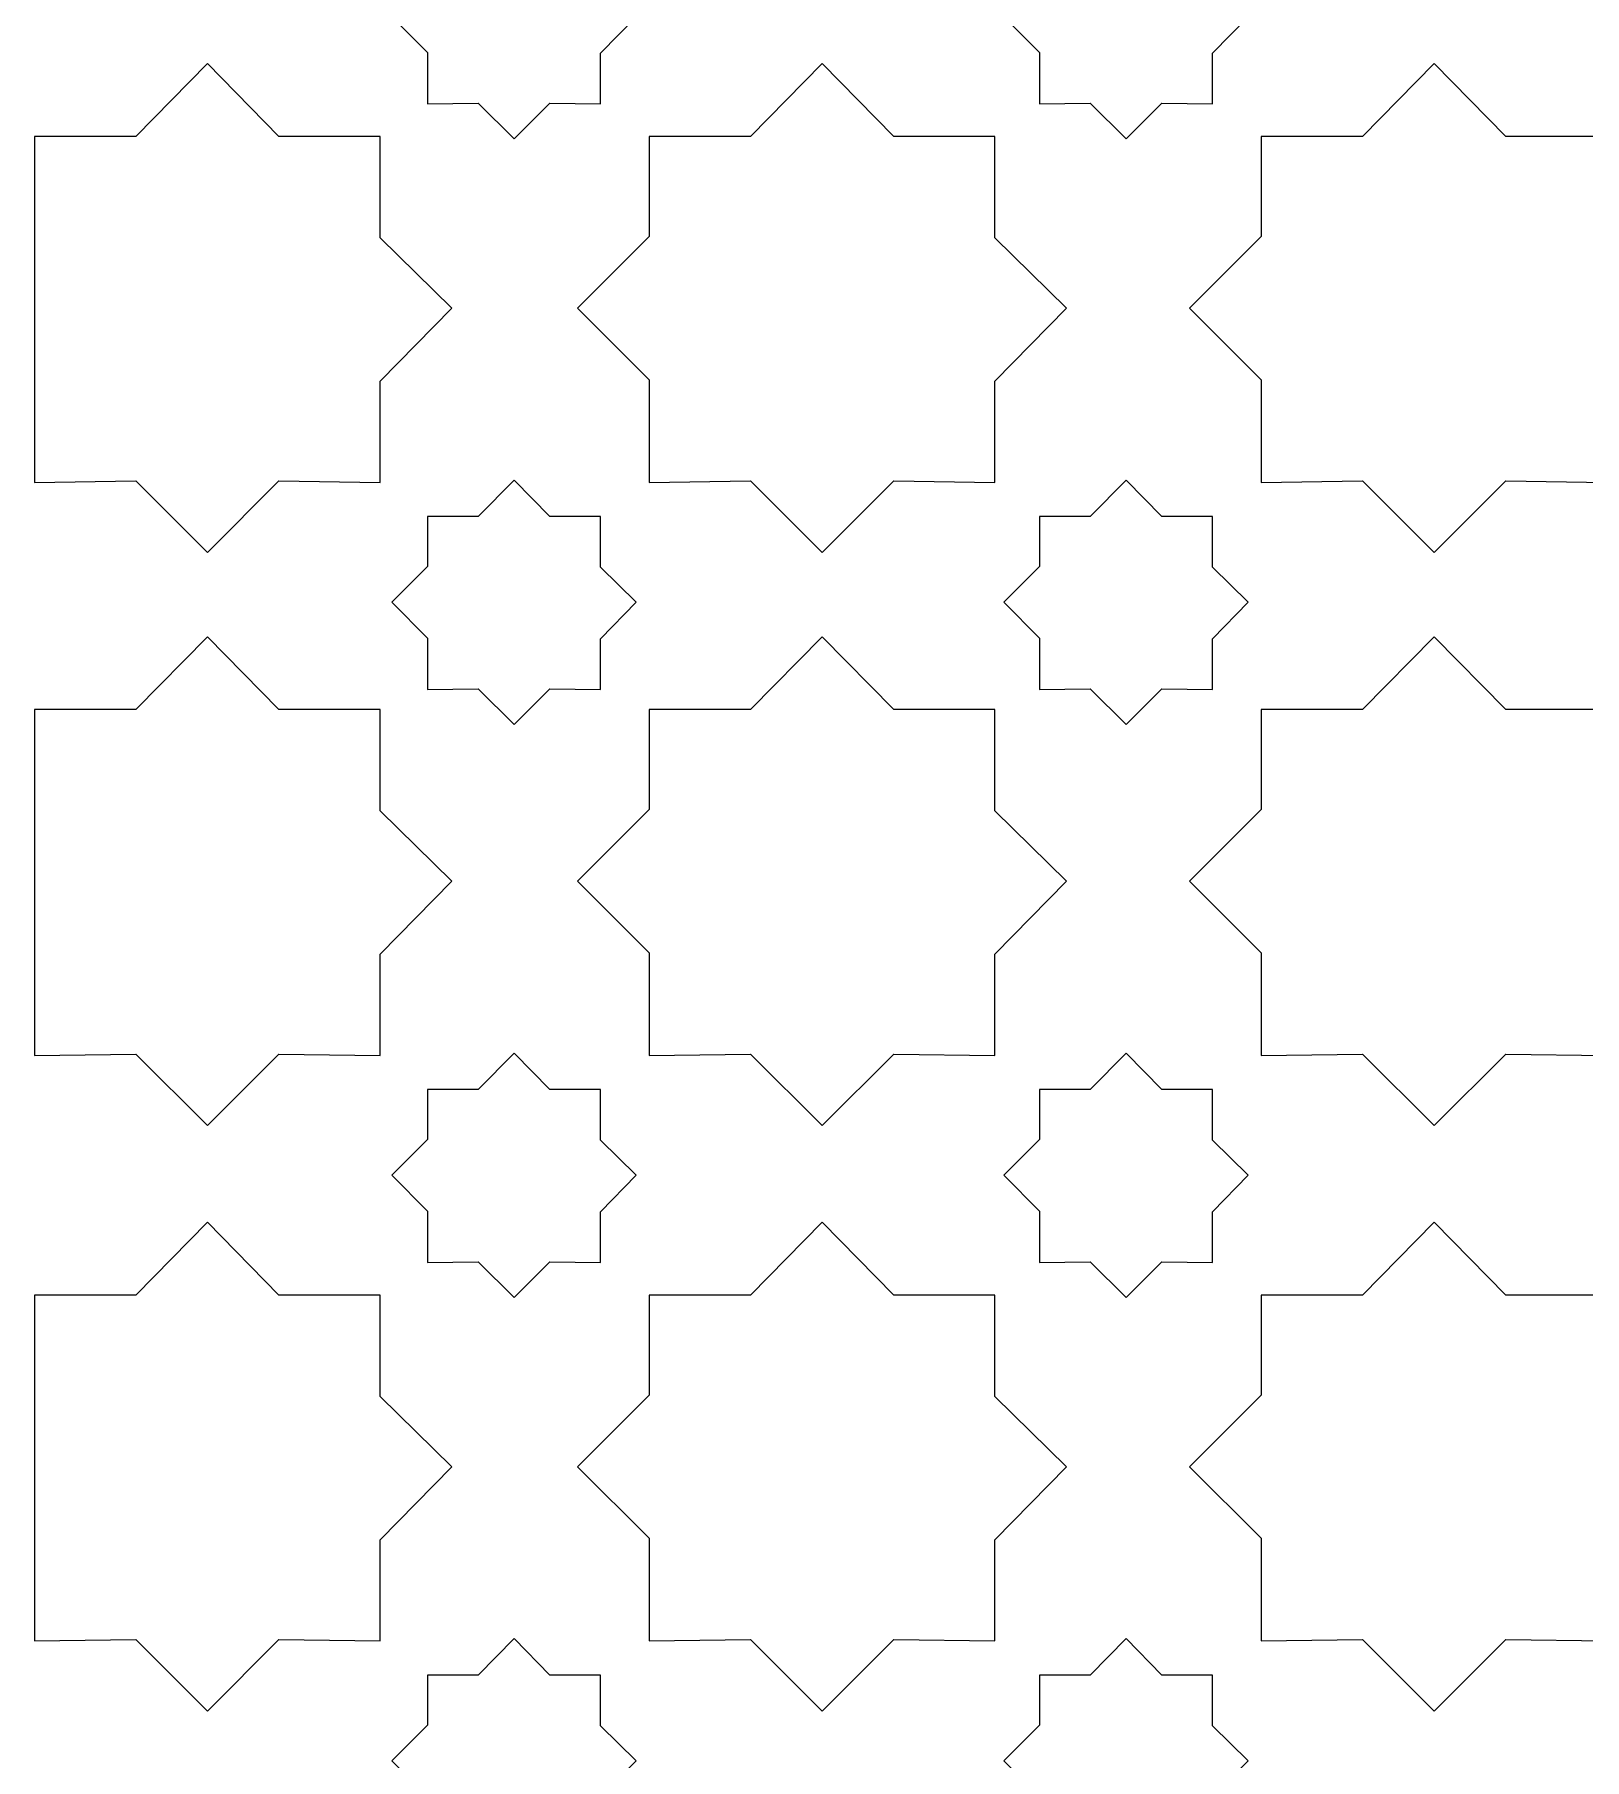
# Model space of a CAD drawing. Header units: centimetres. Extents: x -82 to 82, y -124 to 124.
# Drawn here: x -82.41 to -51.03, y 0.14 to 35.06 of the extents above; entities that cross this region are included whole.
import ezdxf

# ---------------------------------------------------------------- set-up
doc = ezdxf.new("R2010")
doc.units = ezdxf.units.CM
doc.header["$MEASUREMENT"] = 0
doc.layers.add('layer 1', color=7, linetype='Continuous')

msp = doc.modelspace()

# ---------------------------------------------------------------- linework, layer by layer
at = {"layer": 'layer 1', "color": 175}
for points, knots in [([(-74.45316, 36.15006), (-74.45316, 36.15006), (-74.45316, 37.16157), (-74.45316, 37.16157), (-74.45316, 37.16157), (-74.45316, 37.16157), (-73.42795, 37.16157), (-73.42795, 37.16157), (-73.42795, 37.16157), (-73.42795, 37.16157), (-72.70307, 37.90016), (-72.70307, 37.90016), (-72.70307, 37.90016), (-72.70307, 37.90016), (-71.97817, 37.16157), (-71.97817, 37.16157), (-71.97817, 37.16157), (-71.97817, 37.16157), (-70.95298, 37.16157), (-70.95298, 37.16157), (-70.95298, 37.16157), (-70.95298, 37.16157), (-70.95298, 36.13638), (-70.95298, 36.13638), (-70.95298, 36.13638), (-70.95298, 36.13638), (-70.22806, 35.42516), (-70.22806, 35.42516), (-70.22806, 35.42516), (-70.22806, 35.42516), (-70.95298, 34.68655), (-70.95298, 34.68655), (-70.95298, 34.68655), (-70.95298, 34.68655), (-70.95298, 33.66139), (-70.95298, 33.66139), (-70.95298, 33.66139), (-70.95298, 33.66139), (-71.97812, 33.67508), (-71.97812, 33.67508), (-71.97812, 33.67508), (-71.97812, 33.67508), (-72.70307, 32.95016), (-72.70307, 32.95016), (-72.70307, 32.95016), (-72.70307, 32.95016), (-73.42799, 33.67509), (-73.42799, 33.67509), (-73.42799, 33.67509), (-73.42799, 33.67509), (-74.45316, 33.66139), (-74.45316, 33.66139), (-74.45316, 33.66139), (-74.45316, 33.66139), (-74.45316, 34.70026), (-74.45316, 34.70026), (-74.45316, 34.70026), (-74.45316, 34.70026), (-75.17806, 35.42516), (-75.17806, 35.42516), (-75.17806, 35.42516), (-75.17806, 35.42516), (-74.45316, 36.15006), (-74.45316, 36.15006)], [0, 0, 0, 0, 0.05882353, 0.05882353, 0.05882353, 0.05882353, 0.11764706, 0.11764706, 0.11764706, 0.11764706, 0.17647059, 0.17647059, 0.17647059, 0.17647059, 0.23529412, 0.23529412, 0.23529412, 0.23529412, 0.29411765, 0.29411765, 0.29411765, 0.29411765, 0.35294118, 0.35294118, 0.35294118, 0.35294118, 0.41176471, 0.41176471, 0.41176471, 0.41176471, 0.47058824, 0.47058824, 0.47058824, 0.47058824, 0.52941176, 0.52941176, 0.52941176, 0.52941176, 0.58823529, 0.58823529, 0.58823529, 0.58823529, 0.64705882, 0.64705882, 0.64705882, 0.64705882, 0.70588235, 0.70588235, 0.70588235, 0.70588235, 0.76470588, 0.76470588, 0.76470588, 0.76470588, 0.82352941, 0.82352941, 0.82352941, 0.82352941, 0.88235294, 0.88235294, 0.88235294, 0.88235294, 1, 1, 1, 1]), ([(-62.06116, 36.15006), (-62.06116, 36.15006), (-62.06116, 37.16157), (-62.06116, 37.16157), (-62.06116, 37.16157), (-62.06116, 37.16157), (-61.03595, 37.16157), (-61.03595, 37.16157), (-61.03595, 37.16157), (-61.03595, 37.16157), (-60.31107, 37.90016), (-60.31107, 37.90016), (-60.31107, 37.90016), (-60.31107, 37.90016), (-59.58617, 37.16157), (-59.58617, 37.16157), (-59.58617, 37.16157), (-59.58617, 37.16157), (-58.56098, 37.16157), (-58.56098, 37.16157), (-58.56098, 37.16157), (-58.56098, 37.16157), (-58.56098, 36.13638), (-58.56098, 36.13638), (-58.56098, 36.13638), (-58.56098, 36.13638), (-57.83606, 35.42516), (-57.83606, 35.42516), (-57.83606, 35.42516), (-57.83606, 35.42516), (-58.56098, 34.68655), (-58.56098, 34.68655), (-58.56098, 34.68655), (-58.56098, 34.68655), (-58.56098, 33.66139), (-58.56098, 33.66139), (-58.56098, 33.66139), (-58.56098, 33.66139), (-59.58612, 33.67508), (-59.58612, 33.67508), (-59.58612, 33.67508), (-59.58612, 33.67508), (-60.31107, 32.95016), (-60.31107, 32.95016), (-60.31107, 32.95016), (-60.31107, 32.95016), (-61.03599, 33.67509), (-61.03599, 33.67509), (-61.03599, 33.67509), (-61.03599, 33.67509), (-62.06116, 33.66139), (-62.06116, 33.66139), (-62.06116, 33.66139), (-62.06116, 33.66139), (-62.06116, 34.70026), (-62.06116, 34.70026), (-62.06116, 34.70026), (-62.06116, 34.70026), (-62.78606, 35.42516), (-62.78606, 35.42516), (-62.78606, 35.42516), (-62.78606, 35.42516), (-62.06116, 36.15006), (-62.06116, 36.15006)], [0, 0, 0, 0, 0.05882353, 0.05882353, 0.05882353, 0.05882353, 0.11764706, 0.11764706, 0.11764706, 0.11764706, 0.17647059, 0.17647059, 0.17647059, 0.17647059, 0.23529412, 0.23529412, 0.23529412, 0.23529412, 0.29411765, 0.29411765, 0.29411765, 0.29411765, 0.35294118, 0.35294118, 0.35294118, 0.35294118, 0.41176471, 0.41176471, 0.41176471, 0.41176471, 0.47058824, 0.47058824, 0.47058824, 0.47058824, 0.52941176, 0.52941176, 0.52941176, 0.52941176, 0.58823529, 0.58823529, 0.58823529, 0.58823529, 0.64705882, 0.64705882, 0.64705882, 0.64705882, 0.70588235, 0.70588235, 0.70588235, 0.70588235, 0.76470588, 0.76470588, 0.76470588, 0.76470588, 0.82352941, 0.82352941, 0.82352941, 0.82352941, 0.88235294, 0.88235294, 0.88235294, 0.88235294, 1, 1, 1, 1]), ([(-82.41179, 32.99711), (-82.41179, 32.99711), (-80.36148, 32.99711), (-80.36148, 32.99711), (-80.36148, 32.99711), (-80.36148, 32.99711), (-78.91178, 34.47421), (-78.91178, 34.47421), (-78.91178, 34.47421), (-78.91178, 34.47421), (-77.46207, 32.99711), (-77.46207, 32.99711), (-77.46207, 32.99711), (-77.46207, 32.99711), (-75.41179, 32.99711), (-75.41179, 32.99711), (-75.41179, 32.99711), (-75.41179, 32.99711), (-75.41179, 30.94683), (-75.41179, 30.94683), (-75.41179, 30.94683), (-75.41179, 30.94683), (-73.96203, 29.52446), (-73.96203, 29.52446), (-73.96203, 29.52446), (-73.96203, 29.52446), (-75.41179, 28.04732), (-75.41179, 28.04732), (-75.41179, 28.04732), (-75.41179, 28.04732), (-75.41179, 25.99711), (-75.41179, 25.99711), (-75.41179, 25.99711), (-75.41179, 25.99711), (-77.46196, 26.02449), (-77.46196, 26.02449), (-77.46196, 26.02449), (-77.46196, 26.02449), (-78.91178, 24.57472), (-78.91178, 24.57472), (-78.91178, 24.57472), (-78.91178, 24.57472), (-80.36156, 26.0245), (-80.36156, 26.0245), (-80.36156, 26.0245), (-80.36156, 26.0245), (-82.41179, 25.99711), (-82.41179, 25.99711), (-82.41179, 25.99711), (-82.41179, 28.33044), (-82.41178, 30.66378), (-82.41179, 32.99711)], [0, 0, 0, 0, 0.07142857, 0.07142857, 0.07142857, 0.07142857, 0.14285714, 0.14285714, 0.14285714, 0.14285714, 0.21428571, 0.21428571, 0.21428571, 0.21428571, 0.28571429, 0.28571429, 0.28571429, 0.28571429, 0.35714286, 0.35714286, 0.35714286, 0.35714286, 0.42857143, 0.42857143, 0.42857143, 0.42857143, 0.5, 0.5, 0.5, 0.5, 0.57142857, 0.57142857, 0.57142857, 0.57142857, 0.64285714, 0.64285714, 0.64285714, 0.64285714, 0.71428571, 0.71428571, 0.71428571, 0.71428571, 0.78571429, 0.78571429, 0.78571429, 0.78571429, 0.85714286, 0.85714286, 0.85714286, 0.85714286, 1, 1, 1, 1]), ([(-69.96578, 30.97419), (-69.96578, 30.97419), (-69.96579, 32.99711), (-69.96579, 32.99711), (-69.96579, 32.99711), (-69.96579, 32.99711), (-67.91548, 32.99711), (-67.91548, 32.99711), (-67.91548, 32.99711), (-67.91548, 32.99711), (-66.46578, 34.47421), (-66.46578, 34.47421), (-66.46578, 34.47421), (-66.46578, 34.47421), (-65.01607, 32.99711), (-65.01607, 32.99711), (-65.01607, 32.99711), (-65.01607, 32.99711), (-62.96579, 32.99711), (-62.96579, 32.99711), (-62.96579, 32.99711), (-62.96579, 32.99711), (-62.96579, 30.94683), (-62.96579, 30.94683), (-62.96579, 30.94683), (-62.96579, 30.94683), (-61.51603, 29.52446), (-61.51603, 29.52446), (-61.51603, 29.52446), (-61.51603, 29.52446), (-62.96579, 28.04732), (-62.96579, 28.04732), (-62.96579, 28.04732), (-62.96579, 28.04732), (-62.96579, 25.99711), (-62.96579, 25.99711), (-62.96579, 25.99711), (-62.96579, 25.99711), (-65.01596, 26.02449), (-65.01596, 26.02449), (-65.01596, 26.02449), (-65.01596, 26.02449), (-66.46578, 24.57472), (-66.46578, 24.57472), (-66.46578, 24.57472), (-66.46578, 24.57472), (-67.91556, 26.0245), (-67.91556, 26.0245), (-67.91556, 26.0245), (-67.91556, 26.0245), (-69.96579, 25.99711), (-69.96579, 25.99711), (-69.96579, 25.99711), (-69.96579, 25.99711), (-69.96579, 28.07473), (-69.96579, 28.07473), (-69.96579, 28.07473), (-69.96579, 28.07473), (-71.41552, 29.52446), (-71.41552, 29.52446), (-71.41552, 29.52446), (-71.41552, 29.52446), (-69.96578, 30.97419), (-69.96578, 30.97419)], [0, 0, 0, 0, 0.05882353, 0.05882353, 0.05882353, 0.05882353, 0.11764706, 0.11764706, 0.11764706, 0.11764706, 0.17647059, 0.17647059, 0.17647059, 0.17647059, 0.23529412, 0.23529412, 0.23529412, 0.23529412, 0.29411765, 0.29411765, 0.29411765, 0.29411765, 0.35294118, 0.35294118, 0.35294118, 0.35294118, 0.41176471, 0.41176471, 0.41176471, 0.41176471, 0.47058824, 0.47058824, 0.47058824, 0.47058824, 0.52941176, 0.52941176, 0.52941176, 0.52941176, 0.58823529, 0.58823529, 0.58823529, 0.58823529, 0.64705882, 0.64705882, 0.64705882, 0.64705882, 0.70588235, 0.70588235, 0.70588235, 0.70588235, 0.76470588, 0.76470588, 0.76470588, 0.76470588, 0.82352941, 0.82352941, 0.82352941, 0.82352941, 0.88235294, 0.88235294, 0.88235294, 0.88235294, 1, 1, 1, 1]), ([(-57.57378, 30.97419), (-57.57378, 30.97419), (-57.57379, 32.99711), (-57.57379, 32.99711), (-57.57379, 32.99711), (-57.57379, 32.99711), (-55.52348, 32.99711), (-55.52348, 32.99711), (-55.52348, 32.99711), (-55.52348, 32.99711), (-54.07378, 34.47421), (-54.07378, 34.47421), (-54.07378, 34.47421), (-54.07378, 34.47421), (-52.62407, 32.99711), (-52.62407, 32.99711), (-52.62407, 32.99711), (-52.62407, 32.99711), (-50.57379, 32.99711), (-50.57379, 32.99711), (-50.57379, 32.99711), (-50.57379, 32.99711), (-50.57379, 30.94683), (-50.57379, 30.94683), (-50.57379, 30.94683), (-50.57379, 30.94683), (-49.12403, 29.52446), (-49.12403, 29.52446), (-49.12403, 29.52446), (-49.12403, 29.52446), (-50.57379, 28.04732), (-50.57379, 28.04732), (-50.57379, 28.04732), (-50.57379, 28.04732), (-50.57379, 25.99711), (-50.57379, 25.99711), (-50.57379, 25.99711), (-50.57379, 25.99711), (-52.62396, 26.02449), (-52.62396, 26.02449), (-52.62396, 26.02449), (-52.62396, 26.02449), (-54.07378, 24.57472), (-54.07378, 24.57472), (-54.07378, 24.57472), (-54.07378, 24.57472), (-55.52356, 26.0245), (-55.52356, 26.0245), (-55.52356, 26.0245), (-55.52356, 26.0245), (-57.57379, 25.99711), (-57.57379, 25.99711), (-57.57379, 25.99711), (-57.57379, 25.99711), (-57.57379, 28.07473), (-57.57379, 28.07473), (-57.57379, 28.07473), (-57.57379, 28.07473), (-59.02352, 29.52446), (-59.02352, 29.52446), (-59.02352, 29.52446), (-59.02352, 29.52446), (-57.57378, 30.97419), (-57.57378, 30.97419)], [0, 0, 0, 0, 0.05882353, 0.05882353, 0.05882353, 0.05882353, 0.11764706, 0.11764706, 0.11764706, 0.11764706, 0.17647059, 0.17647059, 0.17647059, 0.17647059, 0.23529412, 0.23529412, 0.23529412, 0.23529412, 0.29411765, 0.29411765, 0.29411765, 0.29411765, 0.35294118, 0.35294118, 0.35294118, 0.35294118, 0.41176471, 0.41176471, 0.41176471, 0.41176471, 0.47058824, 0.47058824, 0.47058824, 0.47058824, 0.52941176, 0.52941176, 0.52941176, 0.52941176, 0.58823529, 0.58823529, 0.58823529, 0.58823529, 0.64705882, 0.64705882, 0.64705882, 0.64705882, 0.70588235, 0.70588235, 0.70588235, 0.70588235, 0.76470588, 0.76470588, 0.76470588, 0.76470588, 0.82352941, 0.82352941, 0.82352941, 0.82352941, 0.88235294, 0.88235294, 0.88235294, 0.88235294, 1, 1, 1, 1]), ([(-74.45316, 24.29436), (-74.45316, 24.29436), (-74.45316, 25.30587), (-74.45316, 25.30587), (-74.45316, 25.30587), (-74.45316, 25.30587), (-73.42795, 25.30587), (-73.42795, 25.30587), (-73.42795, 25.30587), (-73.42795, 25.30587), (-72.70307, 26.04446), (-72.70307, 26.04446), (-72.70307, 26.04446), (-72.70307, 26.04446), (-71.97817, 25.30587), (-71.97817, 25.30587), (-71.97817, 25.30587), (-71.97817, 25.30587), (-70.95298, 25.30587), (-70.95298, 25.30587), (-70.95298, 25.30587), (-70.95298, 25.30587), (-70.95298, 24.28068), (-70.95298, 24.28068), (-70.95298, 24.28068), (-70.95298, 24.28068), (-70.22806, 23.56946), (-70.22806, 23.56946), (-70.22806, 23.56946), (-70.22806, 23.56946), (-70.95298, 22.83085), (-70.95298, 22.83085), (-70.95298, 22.83085), (-70.95298, 22.83085), (-70.95298, 21.80569), (-70.95298, 21.80569), (-70.95298, 21.80569), (-70.95298, 21.80569), (-71.97812, 21.81938), (-71.97812, 21.81938), (-71.97812, 21.81938), (-71.97812, 21.81938), (-72.70307, 21.09446), (-72.70307, 21.09446), (-72.70307, 21.09446), (-72.70307, 21.09446), (-73.42799, 21.81939), (-73.42799, 21.81939), (-73.42799, 21.81939), (-73.42799, 21.81939), (-74.45316, 21.80569), (-74.45316, 21.80569), (-74.45316, 21.80569), (-74.45316, 21.80569), (-74.45316, 22.84456), (-74.45316, 22.84456), (-74.45316, 22.84456), (-74.45316, 22.84456), (-75.17806, 23.56946), (-75.17806, 23.56946), (-75.17806, 23.56946), (-75.17806, 23.56946), (-74.45316, 24.29436), (-74.45316, 24.29436)], [0, 0, 0, 0, 0.05882353, 0.05882353, 0.05882353, 0.05882353, 0.11764706, 0.11764706, 0.11764706, 0.11764706, 0.17647059, 0.17647059, 0.17647059, 0.17647059, 0.23529412, 0.23529412, 0.23529412, 0.23529412, 0.29411765, 0.29411765, 0.29411765, 0.29411765, 0.35294118, 0.35294118, 0.35294118, 0.35294118, 0.41176471, 0.41176471, 0.41176471, 0.41176471, 0.47058824, 0.47058824, 0.47058824, 0.47058824, 0.52941176, 0.52941176, 0.52941176, 0.52941176, 0.58823529, 0.58823529, 0.58823529, 0.58823529, 0.64705882, 0.64705882, 0.64705882, 0.64705882, 0.70588235, 0.70588235, 0.70588235, 0.70588235, 0.76470588, 0.76470588, 0.76470588, 0.76470588, 0.82352941, 0.82352941, 0.82352941, 0.82352941, 0.88235294, 0.88235294, 0.88235294, 0.88235294, 1, 1, 1, 1]), ([(-62.06116, 24.29436), (-62.06116, 24.29436), (-62.06116, 25.30587), (-62.06116, 25.30587), (-62.06116, 25.30587), (-62.06116, 25.30587), (-61.03595, 25.30587), (-61.03595, 25.30587), (-61.03595, 25.30587), (-61.03595, 25.30587), (-60.31107, 26.04446), (-60.31107, 26.04446), (-60.31107, 26.04446), (-60.31107, 26.04446), (-59.58617, 25.30587), (-59.58617, 25.30587), (-59.58617, 25.30587), (-59.58617, 25.30587), (-58.56098, 25.30587), (-58.56098, 25.30587), (-58.56098, 25.30587), (-58.56098, 25.30587), (-58.56098, 24.28068), (-58.56098, 24.28068), (-58.56098, 24.28068), (-58.56098, 24.28068), (-57.83606, 23.56946), (-57.83606, 23.56946), (-57.83606, 23.56946), (-57.83606, 23.56946), (-58.56098, 22.83085), (-58.56098, 22.83085), (-58.56098, 22.83085), (-58.56098, 22.83085), (-58.56098, 21.80569), (-58.56098, 21.80569), (-58.56098, 21.80569), (-58.56098, 21.80569), (-59.58612, 21.81938), (-59.58612, 21.81938), (-59.58612, 21.81938), (-59.58612, 21.81938), (-60.31107, 21.09446), (-60.31107, 21.09446), (-60.31107, 21.09446), (-60.31107, 21.09446), (-61.03599, 21.81939), (-61.03599, 21.81939), (-61.03599, 21.81939), (-61.03599, 21.81939), (-62.06116, 21.80569), (-62.06116, 21.80569), (-62.06116, 21.80569), (-62.06116, 21.80569), (-62.06116, 22.84456), (-62.06116, 22.84456), (-62.06116, 22.84456), (-62.06116, 22.84456), (-62.78606, 23.56946), (-62.78606, 23.56946), (-62.78606, 23.56946), (-62.78606, 23.56946), (-62.06116, 24.29436), (-62.06116, 24.29436)], [0, 0, 0, 0, 0.05882353, 0.05882353, 0.05882353, 0.05882353, 0.11764706, 0.11764706, 0.11764706, 0.11764706, 0.17647059, 0.17647059, 0.17647059, 0.17647059, 0.23529412, 0.23529412, 0.23529412, 0.23529412, 0.29411765, 0.29411765, 0.29411765, 0.29411765, 0.35294118, 0.35294118, 0.35294118, 0.35294118, 0.41176471, 0.41176471, 0.41176471, 0.41176471, 0.47058824, 0.47058824, 0.47058824, 0.47058824, 0.52941176, 0.52941176, 0.52941176, 0.52941176, 0.58823529, 0.58823529, 0.58823529, 0.58823529, 0.64705882, 0.64705882, 0.64705882, 0.64705882, 0.70588235, 0.70588235, 0.70588235, 0.70588235, 0.76470588, 0.76470588, 0.76470588, 0.76470588, 0.82352941, 0.82352941, 0.82352941, 0.82352941, 0.88235294, 0.88235294, 0.88235294, 0.88235294, 1, 1, 1, 1]), ([(-82.41179, 21.39541), (-82.41179, 21.39541), (-80.36148, 21.39541), (-80.36148, 21.39541), (-80.36148, 21.39541), (-80.36148, 21.39541), (-78.91178, 22.87251), (-78.91178, 22.87251), (-78.91178, 22.87251), (-78.91178, 22.87251), (-77.46207, 21.39541), (-77.46207, 21.39541), (-77.46207, 21.39541), (-77.46207, 21.39541), (-75.41179, 21.39541), (-75.41179, 21.39541), (-75.41179, 21.39541), (-75.41179, 21.39541), (-75.41179, 19.34513), (-75.41179, 19.34513), (-75.41179, 19.34513), (-75.41179, 19.34513), (-73.96203, 17.92276), (-73.96203, 17.92276), (-73.96203, 17.92276), (-73.96203, 17.92276), (-75.41179, 16.44562), (-75.41179, 16.44562), (-75.41179, 16.44562), (-75.41179, 16.44562), (-75.41179, 14.39541), (-75.41179, 14.39541), (-75.41179, 14.39541), (-75.41179, 14.39541), (-77.46196, 14.42279), (-77.46196, 14.42279), (-77.46196, 14.42279), (-77.46196, 14.42279), (-78.91178, 12.97302), (-78.91178, 12.97302), (-78.91178, 12.97302), (-78.91178, 12.97302), (-80.36156, 14.4228), (-80.36156, 14.4228), (-80.36156, 14.4228), (-80.36156, 14.4228), (-82.41179, 14.39541), (-82.41179, 14.39541), (-82.41179, 14.39541), (-82.41179, 16.72874), (-82.41178, 19.06208), (-82.41179, 21.39541)], [0, 0, 0, 0, 0.07142857, 0.07142857, 0.07142857, 0.07142857, 0.14285714, 0.14285714, 0.14285714, 0.14285714, 0.21428571, 0.21428571, 0.21428571, 0.21428571, 0.28571429, 0.28571429, 0.28571429, 0.28571429, 0.35714286, 0.35714286, 0.35714286, 0.35714286, 0.42857143, 0.42857143, 0.42857143, 0.42857143, 0.5, 0.5, 0.5, 0.5, 0.57142857, 0.57142857, 0.57142857, 0.57142857, 0.64285714, 0.64285714, 0.64285714, 0.64285714, 0.71428571, 0.71428571, 0.71428571, 0.71428571, 0.78571429, 0.78571429, 0.78571429, 0.78571429, 0.85714286, 0.85714286, 0.85714286, 0.85714286, 1, 1, 1, 1]), ([(-69.96578, 19.37249), (-69.96578, 19.37249), (-69.96579, 21.39541), (-69.96579, 21.39541), (-69.96579, 21.39541), (-69.96579, 21.39541), (-67.91548, 21.39541), (-67.91548, 21.39541), (-67.91548, 21.39541), (-67.91548, 21.39541), (-66.46578, 22.87251), (-66.46578, 22.87251), (-66.46578, 22.87251), (-66.46578, 22.87251), (-65.01607, 21.39541), (-65.01607, 21.39541), (-65.01607, 21.39541), (-65.01607, 21.39541), (-62.96579, 21.39541), (-62.96579, 21.39541), (-62.96579, 21.39541), (-62.96579, 21.39541), (-62.96579, 19.34513), (-62.96579, 19.34513), (-62.96579, 19.34513), (-62.96579, 19.34513), (-61.51603, 17.92276), (-61.51603, 17.92276), (-61.51603, 17.92276), (-61.51603, 17.92276), (-62.96579, 16.44562), (-62.96579, 16.44562), (-62.96579, 16.44562), (-62.96579, 16.44562), (-62.96579, 14.39541), (-62.96579, 14.39541), (-62.96579, 14.39541), (-62.96579, 14.39541), (-65.01596, 14.42279), (-65.01596, 14.42279), (-65.01596, 14.42279), (-65.01596, 14.42279), (-66.46578, 12.97302), (-66.46578, 12.97302), (-66.46578, 12.97302), (-66.46578, 12.97302), (-67.91556, 14.4228), (-67.91556, 14.4228), (-67.91556, 14.4228), (-67.91556, 14.4228), (-69.96579, 14.39541), (-69.96579, 14.39541), (-69.96579, 14.39541), (-69.96579, 14.39541), (-69.96579, 16.47303), (-69.96579, 16.47303), (-69.96579, 16.47303), (-69.96579, 16.47303), (-71.41552, 17.92276), (-71.41552, 17.92276), (-71.41552, 17.92276), (-71.41552, 17.92276), (-69.96578, 19.37249), (-69.96578, 19.37249)], [0, 0, 0, 0, 0.05882353, 0.05882353, 0.05882353, 0.05882353, 0.11764706, 0.11764706, 0.11764706, 0.11764706, 0.17647059, 0.17647059, 0.17647059, 0.17647059, 0.23529412, 0.23529412, 0.23529412, 0.23529412, 0.29411765, 0.29411765, 0.29411765, 0.29411765, 0.35294118, 0.35294118, 0.35294118, 0.35294118, 0.41176471, 0.41176471, 0.41176471, 0.41176471, 0.47058824, 0.47058824, 0.47058824, 0.47058824, 0.52941176, 0.52941176, 0.52941176, 0.52941176, 0.58823529, 0.58823529, 0.58823529, 0.58823529, 0.64705882, 0.64705882, 0.64705882, 0.64705882, 0.70588235, 0.70588235, 0.70588235, 0.70588235, 0.76470588, 0.76470588, 0.76470588, 0.76470588, 0.82352941, 0.82352941, 0.82352941, 0.82352941, 0.88235294, 0.88235294, 0.88235294, 0.88235294, 1, 1, 1, 1]), ([(-57.57378, 19.37249), (-57.57378, 19.37249), (-57.57379, 21.39541), (-57.57379, 21.39541), (-57.57379, 21.39541), (-57.57379, 21.39541), (-55.52348, 21.39541), (-55.52348, 21.39541), (-55.52348, 21.39541), (-55.52348, 21.39541), (-54.07378, 22.87251), (-54.07378, 22.87251), (-54.07378, 22.87251), (-54.07378, 22.87251), (-52.62407, 21.39541), (-52.62407, 21.39541), (-52.62407, 21.39541), (-52.62407, 21.39541), (-50.57379, 21.39541), (-50.57379, 21.39541), (-50.57379, 21.39541), (-50.57379, 21.39541), (-50.57379, 19.34513), (-50.57379, 19.34513), (-50.57379, 19.34513), (-50.57379, 19.34513), (-49.12403, 17.92276), (-49.12403, 17.92276), (-49.12403, 17.92276), (-49.12403, 17.92276), (-50.57379, 16.44562), (-50.57379, 16.44562), (-50.57379, 16.44562), (-50.57379, 16.44562), (-50.57379, 14.39541), (-50.57379, 14.39541), (-50.57379, 14.39541), (-50.57379, 14.39541), (-52.62396, 14.42279), (-52.62396, 14.42279), (-52.62396, 14.42279), (-52.62396, 14.42279), (-54.07378, 12.97302), (-54.07378, 12.97302), (-54.07378, 12.97302), (-54.07378, 12.97302), (-55.52356, 14.4228), (-55.52356, 14.4228), (-55.52356, 14.4228), (-55.52356, 14.4228), (-57.57379, 14.39541), (-57.57379, 14.39541), (-57.57379, 14.39541), (-57.57379, 14.39541), (-57.57379, 16.47303), (-57.57379, 16.47303), (-57.57379, 16.47303), (-57.57379, 16.47303), (-59.02352, 17.92276), (-59.02352, 17.92276), (-59.02352, 17.92276), (-59.02352, 17.92276), (-57.57378, 19.37249), (-57.57378, 19.37249)], [0, 0, 0, 0, 0.05882353, 0.05882353, 0.05882353, 0.05882353, 0.11764706, 0.11764706, 0.11764706, 0.11764706, 0.17647059, 0.17647059, 0.17647059, 0.17647059, 0.23529412, 0.23529412, 0.23529412, 0.23529412, 0.29411765, 0.29411765, 0.29411765, 0.29411765, 0.35294118, 0.35294118, 0.35294118, 0.35294118, 0.41176471, 0.41176471, 0.41176471, 0.41176471, 0.47058824, 0.47058824, 0.47058824, 0.47058824, 0.52941176, 0.52941176, 0.52941176, 0.52941176, 0.58823529, 0.58823529, 0.58823529, 0.58823529, 0.64705882, 0.64705882, 0.64705882, 0.64705882, 0.70588235, 0.70588235, 0.70588235, 0.70588235, 0.76470588, 0.76470588, 0.76470588, 0.76470588, 0.82352941, 0.82352941, 0.82352941, 0.82352941, 0.88235294, 0.88235294, 0.88235294, 0.88235294, 1, 1, 1, 1]), ([(-74.45316, 12.69266), (-74.45316, 12.69266), (-74.45316, 13.70417), (-74.45316, 13.70417), (-74.45316, 13.70417), (-74.45316, 13.70417), (-73.42795, 13.70417), (-73.42795, 13.70417), (-73.42795, 13.70417), (-73.42795, 13.70417), (-72.70307, 14.44276), (-72.70307, 14.44276), (-72.70307, 14.44276), (-72.70307, 14.44276), (-71.97817, 13.70417), (-71.97817, 13.70417), (-71.97817, 13.70417), (-71.97817, 13.70417), (-70.95298, 13.70417), (-70.95298, 13.70417), (-70.95298, 13.70417), (-70.95298, 13.70417), (-70.95298, 12.67898), (-70.95298, 12.67898), (-70.95298, 12.67898), (-70.95298, 12.67898), (-70.22806, 11.96776), (-70.22806, 11.96776), (-70.22806, 11.96776), (-70.22806, 11.96776), (-70.95298, 11.22915), (-70.95298, 11.22915), (-70.95298, 11.22915), (-70.95298, 11.22915), (-70.95298, 10.20399), (-70.95298, 10.20399), (-70.95298, 10.20399), (-70.95298, 10.20399), (-71.97812, 10.21768), (-71.97812, 10.21768), (-71.97812, 10.21768), (-71.97812, 10.21768), (-72.70307, 9.49276), (-72.70307, 9.49276), (-72.70307, 9.49276), (-72.70307, 9.49276), (-73.42799, 10.21769), (-73.42799, 10.21769), (-73.42799, 10.21769), (-73.42799, 10.21769), (-74.45316, 10.20399), (-74.45316, 10.20399), (-74.45316, 10.20399), (-74.45316, 10.20399), (-74.45316, 11.24286), (-74.45316, 11.24286), (-74.45316, 11.24286), (-74.45316, 11.24286), (-75.17806, 11.96776), (-75.17806, 11.96776), (-75.17806, 11.96776), (-75.17806, 11.96776), (-74.45316, 12.69266), (-74.45316, 12.69266)], [0, 0, 0, 0, 0.05882353, 0.05882353, 0.05882353, 0.05882353, 0.11764706, 0.11764706, 0.11764706, 0.11764706, 0.17647059, 0.17647059, 0.17647059, 0.17647059, 0.23529412, 0.23529412, 0.23529412, 0.23529412, 0.29411765, 0.29411765, 0.29411765, 0.29411765, 0.35294118, 0.35294118, 0.35294118, 0.35294118, 0.41176471, 0.41176471, 0.41176471, 0.41176471, 0.47058824, 0.47058824, 0.47058824, 0.47058824, 0.52941176, 0.52941176, 0.52941176, 0.52941176, 0.58823529, 0.58823529, 0.58823529, 0.58823529, 0.64705882, 0.64705882, 0.64705882, 0.64705882, 0.70588235, 0.70588235, 0.70588235, 0.70588235, 0.76470588, 0.76470588, 0.76470588, 0.76470588, 0.82352941, 0.82352941, 0.82352941, 0.82352941, 0.88235294, 0.88235294, 0.88235294, 0.88235294, 1, 1, 1, 1]), ([(-62.06116, 12.69266), (-62.06116, 12.69266), (-62.06116, 13.70417), (-62.06116, 13.70417), (-62.06116, 13.70417), (-62.06116, 13.70417), (-61.03595, 13.70417), (-61.03595, 13.70417), (-61.03595, 13.70417), (-61.03595, 13.70417), (-60.31107, 14.44276), (-60.31107, 14.44276), (-60.31107, 14.44276), (-60.31107, 14.44276), (-59.58617, 13.70417), (-59.58617, 13.70417), (-59.58617, 13.70417), (-59.58617, 13.70417), (-58.56098, 13.70417), (-58.56098, 13.70417), (-58.56098, 13.70417), (-58.56098, 13.70417), (-58.56098, 12.67898), (-58.56098, 12.67898), (-58.56098, 12.67898), (-58.56098, 12.67898), (-57.83606, 11.96776), (-57.83606, 11.96776), (-57.83606, 11.96776), (-57.83606, 11.96776), (-58.56098, 11.22915), (-58.56098, 11.22915), (-58.56098, 11.22915), (-58.56098, 11.22915), (-58.56098, 10.20399), (-58.56098, 10.20399), (-58.56098, 10.20399), (-58.56098, 10.20399), (-59.58612, 10.21768), (-59.58612, 10.21768), (-59.58612, 10.21768), (-59.58612, 10.21768), (-60.31107, 9.49276), (-60.31107, 9.49276), (-60.31107, 9.49276), (-60.31107, 9.49276), (-61.03599, 10.21769), (-61.03599, 10.21769), (-61.03599, 10.21769), (-61.03599, 10.21769), (-62.06116, 10.20399), (-62.06116, 10.20399), (-62.06116, 10.20399), (-62.06116, 10.20399), (-62.06116, 11.24286), (-62.06116, 11.24286), (-62.06116, 11.24286), (-62.06116, 11.24286), (-62.78606, 11.96776), (-62.78606, 11.96776), (-62.78606, 11.96776), (-62.78606, 11.96776), (-62.06116, 12.69266), (-62.06116, 12.69266)], [0, 0, 0, 0, 0.05882353, 0.05882353, 0.05882353, 0.05882353, 0.11764706, 0.11764706, 0.11764706, 0.11764706, 0.17647059, 0.17647059, 0.17647059, 0.17647059, 0.23529412, 0.23529412, 0.23529412, 0.23529412, 0.29411765, 0.29411765, 0.29411765, 0.29411765, 0.35294118, 0.35294118, 0.35294118, 0.35294118, 0.41176471, 0.41176471, 0.41176471, 0.41176471, 0.47058824, 0.47058824, 0.47058824, 0.47058824, 0.52941176, 0.52941176, 0.52941176, 0.52941176, 0.58823529, 0.58823529, 0.58823529, 0.58823529, 0.64705882, 0.64705882, 0.64705882, 0.64705882, 0.70588235, 0.70588235, 0.70588235, 0.70588235, 0.76470588, 0.76470588, 0.76470588, 0.76470588, 0.82352941, 0.82352941, 0.82352941, 0.82352941, 0.88235294, 0.88235294, 0.88235294, 0.88235294, 1, 1, 1, 1]), ([(-82.41179, 9.53971), (-82.41179, 9.53971), (-80.36148, 9.53971), (-80.36148, 9.53971), (-80.36148, 9.53971), (-80.36148, 9.53971), (-78.91178, 11.01681), (-78.91178, 11.01681), (-78.91178, 11.01681), (-78.91178, 11.01681), (-77.46207, 9.53971), (-77.46207, 9.53971), (-77.46207, 9.53971), (-77.46207, 9.53971), (-75.41179, 9.53971), (-75.41179, 9.53971), (-75.41179, 9.53971), (-75.41179, 9.53971), (-75.41179, 7.48943), (-75.41179, 7.48943), (-75.41179, 7.48943), (-75.41179, 7.48943), (-73.96203, 6.06706), (-73.96203, 6.06706), (-73.96203, 6.06706), (-73.96203, 6.06706), (-75.41179, 4.58992), (-75.41179, 4.58992), (-75.41179, 4.58992), (-75.41179, 4.58992), (-75.41179, 2.53971), (-75.41179, 2.53971), (-75.41179, 2.53971), (-75.41179, 2.53971), (-77.46196, 2.56709), (-77.46196, 2.56709), (-77.46196, 2.56709), (-77.46196, 2.56709), (-78.91178, 1.11732), (-78.91178, 1.11732), (-78.91178, 1.11732), (-78.91178, 1.11732), (-80.36156, 2.5671), (-80.36156, 2.5671), (-80.36156, 2.5671), (-80.36156, 2.5671), (-82.41179, 2.53971), (-82.41179, 2.53971), (-82.41179, 2.53971), (-82.41179, 4.87304), (-82.41178, 7.20638), (-82.41179, 9.53971)], [0, 0, 0, 0, 0.07142857, 0.07142857, 0.07142857, 0.07142857, 0.14285714, 0.14285714, 0.14285714, 0.14285714, 0.21428571, 0.21428571, 0.21428571, 0.21428571, 0.28571429, 0.28571429, 0.28571429, 0.28571429, 0.35714286, 0.35714286, 0.35714286, 0.35714286, 0.42857143, 0.42857143, 0.42857143, 0.42857143, 0.5, 0.5, 0.5, 0.5, 0.57142857, 0.57142857, 0.57142857, 0.57142857, 0.64285714, 0.64285714, 0.64285714, 0.64285714, 0.71428571, 0.71428571, 0.71428571, 0.71428571, 0.78571429, 0.78571429, 0.78571429, 0.78571429, 0.85714286, 0.85714286, 0.85714286, 0.85714286, 1, 1, 1, 1]), ([(-69.96578, 7.51679), (-69.96578, 7.51679), (-69.96579, 9.53971), (-69.96579, 9.53971), (-69.96579, 9.53971), (-69.96579, 9.53971), (-67.91548, 9.53971), (-67.91548, 9.53971), (-67.91548, 9.53971), (-67.91548, 9.53971), (-66.46578, 11.01681), (-66.46578, 11.01681), (-66.46578, 11.01681), (-66.46578, 11.01681), (-65.01607, 9.53971), (-65.01607, 9.53971), (-65.01607, 9.53971), (-65.01607, 9.53971), (-62.96579, 9.53971), (-62.96579, 9.53971), (-62.96579, 9.53971), (-62.96579, 9.53971), (-62.96579, 7.48943), (-62.96579, 7.48943), (-62.96579, 7.48943), (-62.96579, 7.48943), (-61.51603, 6.06706), (-61.51603, 6.06706), (-61.51603, 6.06706), (-61.51603, 6.06706), (-62.96579, 4.58992), (-62.96579, 4.58992), (-62.96579, 4.58992), (-62.96579, 4.58992), (-62.96579, 2.53971), (-62.96579, 2.53971), (-62.96579, 2.53971), (-62.96579, 2.53971), (-65.01596, 2.56709), (-65.01596, 2.56709), (-65.01596, 2.56709), (-65.01596, 2.56709), (-66.46578, 1.11732), (-66.46578, 1.11732), (-66.46578, 1.11732), (-66.46578, 1.11732), (-67.91556, 2.5671), (-67.91556, 2.5671), (-67.91556, 2.5671), (-67.91556, 2.5671), (-69.96579, 2.53971), (-69.96579, 2.53971), (-69.96579, 2.53971), (-69.96579, 2.53971), (-69.96579, 4.61733), (-69.96579, 4.61733), (-69.96579, 4.61733), (-69.96579, 4.61733), (-71.41552, 6.06706), (-71.41552, 6.06706), (-71.41552, 6.06706), (-71.41552, 6.06706), (-69.96578, 7.51679), (-69.96578, 7.51679)], [0, 0, 0, 0, 0.05882353, 0.05882353, 0.05882353, 0.05882353, 0.11764706, 0.11764706, 0.11764706, 0.11764706, 0.17647059, 0.17647059, 0.17647059, 0.17647059, 0.23529412, 0.23529412, 0.23529412, 0.23529412, 0.29411765, 0.29411765, 0.29411765, 0.29411765, 0.35294118, 0.35294118, 0.35294118, 0.35294118, 0.41176471, 0.41176471, 0.41176471, 0.41176471, 0.47058824, 0.47058824, 0.47058824, 0.47058824, 0.52941176, 0.52941176, 0.52941176, 0.52941176, 0.58823529, 0.58823529, 0.58823529, 0.58823529, 0.64705882, 0.64705882, 0.64705882, 0.64705882, 0.70588235, 0.70588235, 0.70588235, 0.70588235, 0.76470588, 0.76470588, 0.76470588, 0.76470588, 0.82352941, 0.82352941, 0.82352941, 0.82352941, 0.88235294, 0.88235294, 0.88235294, 0.88235294, 1, 1, 1, 1]), ([(-57.57378, 7.51679), (-57.57378, 7.51679), (-57.57379, 9.53971), (-57.57379, 9.53971), (-57.57379, 9.53971), (-57.57379, 9.53971), (-55.52348, 9.53971), (-55.52348, 9.53971), (-55.52348, 9.53971), (-55.52348, 9.53971), (-54.07378, 11.01681), (-54.07378, 11.01681), (-54.07378, 11.01681), (-54.07378, 11.01681), (-52.62407, 9.53971), (-52.62407, 9.53971), (-52.62407, 9.53971), (-52.62407, 9.53971), (-50.57379, 9.53971), (-50.57379, 9.53971), (-50.57379, 9.53971), (-50.57379, 9.53971), (-50.57379, 7.48943), (-50.57379, 7.48943), (-50.57379, 7.48943), (-50.57379, 7.48943), (-49.12403, 6.06706), (-49.12403, 6.06706), (-49.12403, 6.06706), (-49.12403, 6.06706), (-50.57379, 4.58992), (-50.57379, 4.58992), (-50.57379, 4.58992), (-50.57379, 4.58992), (-50.57379, 2.53971), (-50.57379, 2.53971), (-50.57379, 2.53971), (-50.57379, 2.53971), (-52.62396, 2.56709), (-52.62396, 2.56709), (-52.62396, 2.56709), (-52.62396, 2.56709), (-54.07378, 1.11732), (-54.07378, 1.11732), (-54.07378, 1.11732), (-54.07378, 1.11732), (-55.52356, 2.5671), (-55.52356, 2.5671), (-55.52356, 2.5671), (-55.52356, 2.5671), (-57.57379, 2.53971), (-57.57379, 2.53971), (-57.57379, 2.53971), (-57.57379, 2.53971), (-57.57379, 4.61733), (-57.57379, 4.61733), (-57.57379, 4.61733), (-57.57379, 4.61733), (-59.02352, 6.06706), (-59.02352, 6.06706), (-59.02352, 6.06706), (-59.02352, 6.06706), (-57.57378, 7.51679), (-57.57378, 7.51679)], [0, 0, 0, 0, 0.05882353, 0.05882353, 0.05882353, 0.05882353, 0.11764706, 0.11764706, 0.11764706, 0.11764706, 0.17647059, 0.17647059, 0.17647059, 0.17647059, 0.23529412, 0.23529412, 0.23529412, 0.23529412, 0.29411765, 0.29411765, 0.29411765, 0.29411765, 0.35294118, 0.35294118, 0.35294118, 0.35294118, 0.41176471, 0.41176471, 0.41176471, 0.41176471, 0.47058824, 0.47058824, 0.47058824, 0.47058824, 0.52941176, 0.52941176, 0.52941176, 0.52941176, 0.58823529, 0.58823529, 0.58823529, 0.58823529, 0.64705882, 0.64705882, 0.64705882, 0.64705882, 0.70588235, 0.70588235, 0.70588235, 0.70588235, 0.76470588, 0.76470588, 0.76470588, 0.76470588, 0.82352941, 0.82352941, 0.82352941, 0.82352941, 0.88235294, 0.88235294, 0.88235294, 0.88235294, 1, 1, 1, 1]), ([(-74.45316, 0.83696), (-74.45316, 0.83696), (-74.45316, 1.84847), (-74.45316, 1.84847), (-74.45316, 1.84847), (-74.45316, 1.84847), (-73.42795, 1.84847), (-73.42795, 1.84847), (-73.42795, 1.84847), (-73.42795, 1.84847), (-72.70307, 2.58706), (-72.70307, 2.58706), (-72.70307, 2.58706), (-72.70307, 2.58706), (-71.97817, 1.84847), (-71.97817, 1.84847), (-71.97817, 1.84847), (-71.97817, 1.84847), (-70.95298, 1.84847), (-70.95298, 1.84847), (-70.95298, 1.84847), (-70.95298, 1.84847), (-70.95298, 0.82328), (-70.95298, 0.82328), (-70.95298, 0.82328), (-70.95298, 0.82328), (-70.22806, 0.11206), (-70.22806, 0.11206), (-70.22806, 0.11206), (-70.22806, 0.11206), (-70.95298, -0.62655), (-70.95298, -0.62655), (-70.95298, -0.62655), (-70.95298, -0.62655), (-70.95298, -1.65171), (-70.95298, -1.65171), (-70.95298, -1.65171), (-70.95298, -1.65171), (-71.97812, -1.63802), (-71.97812, -1.63802), (-71.97812, -1.63802), (-71.97812, -1.63802), (-72.70307, -2.36294), (-72.70307, -2.36294), (-72.70307, -2.36294), (-72.70307, -2.36294), (-73.42799, -1.63801), (-73.42799, -1.63801), (-73.42799, -1.63801), (-73.42799, -1.63801), (-74.45316, -1.65171), (-74.45316, -1.65171), (-74.45316, -1.65171), (-74.45316, -1.65171), (-74.45316, -0.61284), (-74.45316, -0.61284), (-74.45316, -0.61284), (-74.45316, -0.61284), (-75.17806, 0.11206), (-75.17806, 0.11206), (-75.17806, 0.11206), (-75.17806, 0.11206), (-74.45316, 0.83696), (-74.45316, 0.83696)], [0, 0, 0, 0, 0.05882353, 0.05882353, 0.05882353, 0.05882353, 0.11764706, 0.11764706, 0.11764706, 0.11764706, 0.17647059, 0.17647059, 0.17647059, 0.17647059, 0.23529412, 0.23529412, 0.23529412, 0.23529412, 0.29411765, 0.29411765, 0.29411765, 0.29411765, 0.35294118, 0.35294118, 0.35294118, 0.35294118, 0.41176471, 0.41176471, 0.41176471, 0.41176471, 0.47058824, 0.47058824, 0.47058824, 0.47058824, 0.52941176, 0.52941176, 0.52941176, 0.52941176, 0.58823529, 0.58823529, 0.58823529, 0.58823529, 0.64705882, 0.64705882, 0.64705882, 0.64705882, 0.70588235, 0.70588235, 0.70588235, 0.70588235, 0.76470588, 0.76470588, 0.76470588, 0.76470588, 0.82352941, 0.82352941, 0.82352941, 0.82352941, 0.88235294, 0.88235294, 0.88235294, 0.88235294, 1, 1, 1, 1]), ([(-62.06116, 0.83696), (-62.06116, 0.83696), (-62.06116, 1.84847), (-62.06116, 1.84847), (-62.06116, 1.84847), (-62.06116, 1.84847), (-61.03595, 1.84847), (-61.03595, 1.84847), (-61.03595, 1.84847), (-61.03595, 1.84847), (-60.31107, 2.58706), (-60.31107, 2.58706), (-60.31107, 2.58706), (-60.31107, 2.58706), (-59.58617, 1.84847), (-59.58617, 1.84847), (-59.58617, 1.84847), (-59.58617, 1.84847), (-58.56098, 1.84847), (-58.56098, 1.84847), (-58.56098, 1.84847), (-58.56098, 1.84847), (-58.56098, 0.82328), (-58.56098, 0.82328), (-58.56098, 0.82328), (-58.56098, 0.82328), (-57.83606, 0.11206), (-57.83606, 0.11206), (-57.83606, 0.11206), (-57.83606, 0.11206), (-58.56098, -0.62655), (-58.56098, -0.62655), (-58.56098, -0.62655), (-58.56098, -0.62655), (-58.56098, -1.65171), (-58.56098, -1.65171), (-58.56098, -1.65171), (-58.56098, -1.65171), (-59.58612, -1.63802), (-59.58612, -1.63802), (-59.58612, -1.63802), (-59.58612, -1.63802), (-60.31107, -2.36294), (-60.31107, -2.36294), (-60.31107, -2.36294), (-60.31107, -2.36294), (-61.03599, -1.63801), (-61.03599, -1.63801), (-61.03599, -1.63801), (-61.03599, -1.63801), (-62.06116, -1.65171), (-62.06116, -1.65171), (-62.06116, -1.65171), (-62.06116, -1.65171), (-62.06116, -0.61284), (-62.06116, -0.61284), (-62.06116, -0.61284), (-62.06116, -0.61284), (-62.78606, 0.11206), (-62.78606, 0.11206), (-62.78606, 0.11206), (-62.78606, 0.11206), (-62.06116, 0.83696), (-62.06116, 0.83696)], [0, 0, 0, 0, 0.05882353, 0.05882353, 0.05882353, 0.05882353, 0.11764706, 0.11764706, 0.11764706, 0.11764706, 0.17647059, 0.17647059, 0.17647059, 0.17647059, 0.23529412, 0.23529412, 0.23529412, 0.23529412, 0.29411765, 0.29411765, 0.29411765, 0.29411765, 0.35294118, 0.35294118, 0.35294118, 0.35294118, 0.41176471, 0.41176471, 0.41176471, 0.41176471, 0.47058824, 0.47058824, 0.47058824, 0.47058824, 0.52941176, 0.52941176, 0.52941176, 0.52941176, 0.58823529, 0.58823529, 0.58823529, 0.58823529, 0.64705882, 0.64705882, 0.64705882, 0.64705882, 0.70588235, 0.70588235, 0.70588235, 0.70588235, 0.76470588, 0.76470588, 0.76470588, 0.76470588, 0.82352941, 0.82352941, 0.82352941, 0.82352941, 0.88235294, 0.88235294, 0.88235294, 0.88235294, 1, 1, 1, 1])]:
    msp.add_open_spline(points, degree=3, knots=knots, dxfattribs=at)

doc.saveas('drawing.dxf')
